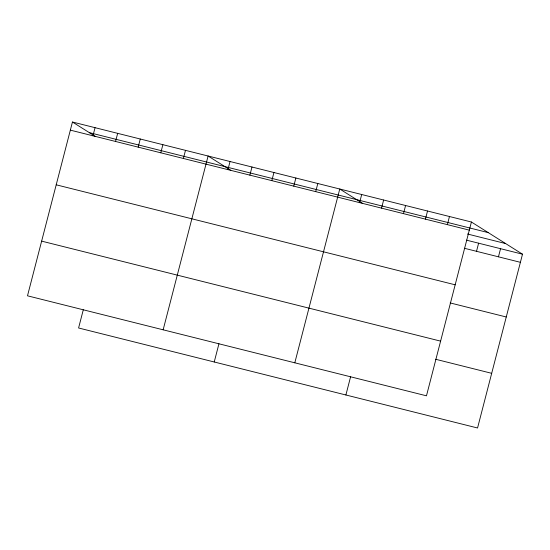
<?xml version="1.0" encoding="UTF-8"?>
<svg xmlns="http://www.w3.org/2000/svg" width="550" height="550" viewBox="0 0 550 550"><rect width="100%" height="100%" fill="white"/><g stroke="black" fill="none" stroke-linecap="round" stroke-linejoin="round"><path stroke-width="0.82" d="M72.449 122.011L27.5 295.811L426.47 395.814L471.412 222.014L72.449 122.011L95.095 136.276M92.957 135.802L95.054 127.676M115.562 141.467L117.666 133.341M83.297 309.76L78.588 327.986L477.551 427.989L522.5 254.189L471.412 222.014M138.174 147.132L140.271 139.012M160.779 152.804L162.882 144.678M183.391 158.469L185.488 150.343M163.151 329.808L208.099 156.014L230.746 170.273M227.941 169.634L230.038 161.514M249.879 175.134L251.982 167.014M214.232 361.989L218.948 343.764M271.824 180.634L273.928 172.514M293.769 186.134L295.873 178.014M315.714 191.634L317.811 183.514M294.807 362.814L339.756 189.014L362.402 203.28M359.597 202.634L361.701 194.514M381.542 208.134L383.639 200.014M345.895 394.989L350.604 376.764M403.487 213.641L405.584 205.514M425.425 219.141L427.529 211.014M447.37 224.641L449.474 216.514M476.513 251.316L478.617 243.189M498.458 256.816L500.555 248.689M89.306 132.626L488.276 232.629M70.345 130.137L469.315 230.141M467.445 233.998L505.643 243.574M466.421 240.137L522.5 254.189M464.324 248.256L520.396 262.316M56.21 184.807L455.173 284.811M450.182 302.933L506.261 316.986M41.642 241.134L440.605 341.137M435.614 359.26L491.693 373.319"/></g></svg>
